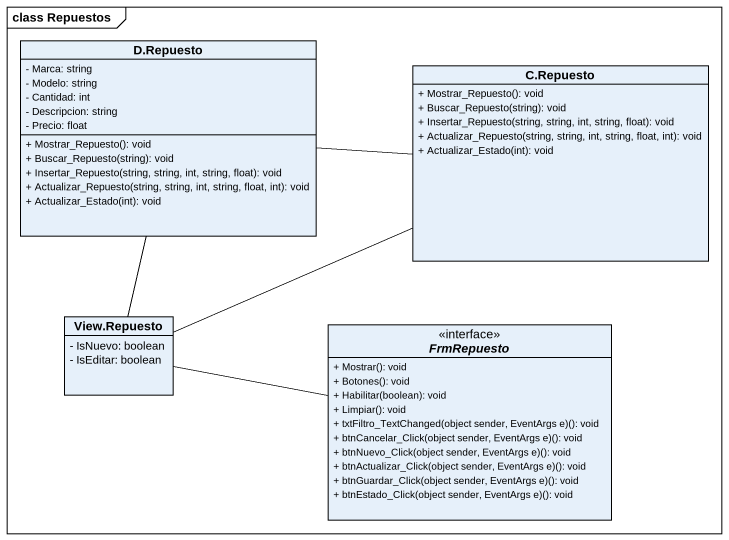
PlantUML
@startuml
mainframe class Repuestos
hide circle
hide empty members
skinparam classAttributeIconSize 0
class "D.Repuesto" as D_Repuesto {
  - Marca: string
  - Modelo: string
  - Cantidad: int
  - Descripcion: string
  - Precio: float
  + Mostrar_Repuesto(): void
  + Buscar_Repuesto(string): void
  + Insertar_Repuesto(string, string, int, string, float): void
  + Actualizar_Repuesto(string, string, int, string, float, int): void
  + Actualizar_Estado(int): void
}
class "C.Repuesto" as C_Repuesto {
  + Mostrar_Repuesto(): void
  + Buscar_Repuesto(string): void
  + Insertar_Repuesto(string, string, int, string, float): void
  + Actualizar_Repuesto(string, string, int, string, float, int): void
  + Actualizar_Estado(int): void
}
class "View.Repuesto" as View_Repuesto {
  - IsNuevo: boolean
  - IsEditar: boolean
}
interface FrmRepuesto {
  + Mostrar(): void
  + Botones(): void
  + Habilitar(boolean): void
  + Limpiar(): void
  + txtFiltro_TextChanged(object sender, EventArgs e)(): void
  + btnCancelar_Click(object sender, EventArgs e)(): void
  + btnNuevo_Click(object sender, EventArgs e)(): void
  + btnActualizar_Click(object sender, EventArgs e)(): void
  + btnGuardar_Click(object sender, EventArgs e)(): void
  + btnEstado_Click(object sender, EventArgs e)(): void
}
D_Repuesto -right- C_Repuesto
View_Repuesto -up- D_Repuesto
View_Repuesto -right- C_Repuesto
View_Repuesto -right- FrmRepuesto
@enduml
